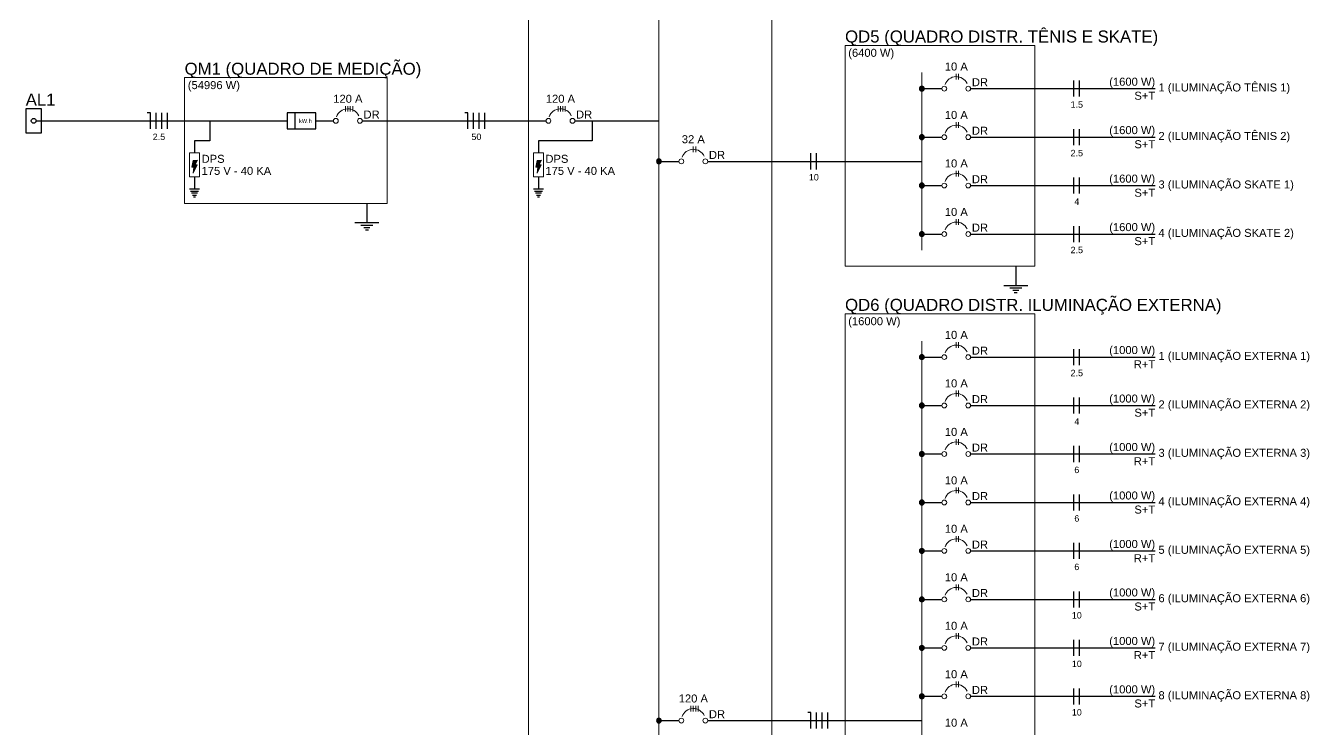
# Model space of a CAD drawing. Header units: millimetres. Extents: x -395 to 1008, y 9 to 692.
# Drawn here: x 101.21 to 118.19, y 76.79 to 86.09 of the extents above; entities that cross this region are included whole.
import ezdxf

# ---------------------------------------------------------------- set-up
doc = ezdxf.new("R2010")
doc.units = ezdxf.units.MM
doc.header["$LTSCALE"] = 0.1
doc.header["$MEASUREMENT"] = 0
for name, color, linetype, lineweight in [('.10', 200, 'Continuous', 5), ('.30', 50, 'Continuous', 5), ('.40 Interno parede', 27, 'Continuous', 5)]:
    doc.layers.add(name, color=color, linetype=linetype, lineweight=lineweight)
for name, color, linetype in [('DI-Linhas_do_diagrama', 9, 'Continuous'), ('DI-Pontilhado', 7, 'Continuous'), ('DI-Textos_do_diagrama', 7, 'Continuous')]:
    doc.layers.add(name, color=color, linetype=linetype)
doc.styles.add('Arial', font='arial.ttf')

msp = doc.modelspace()

# ---------------------------------------------------------------- hatches: boundary and pattern name
at = {"layer": 'DI-Linhas_do_diagrama', "linetype": 'Continuous'}
for points in [[(113.097, 85.262), (113.097, 85.265), (113.096, 85.268), (113.096, 85.27), (113.095, 85.273), (113.094, 85.275), (113.093, 85.278), (113.091, 85.28), (113.09, 85.282), (113.088, 85.285), (113.086, 85.286), (113.083, 85.288), (113.081, 85.29), (113.079, 85.291), (113.076, 85.292), (113.073, 85.293), (113.071, 85.293), (113.068, 85.294), (113.065, 85.294), (113.062, 85.294), (113.06, 85.293), (113.057, 85.293), (113.054, 85.292), (113.052, 85.291), (113.049, 85.29), (113.047, 85.288), (113.045, 85.286), (113.043, 85.285), (113.041, 85.282), (113.039, 85.28), (113.038, 85.278), (113.036, 85.275), (113.035, 85.273), (113.035, 85.27), (113.034, 85.268), (113.034, 85.265), (113.033, 85.262), (113.065, 85.262)], [(113.033, 85.262), (113.034, 85.259), (113.034, 85.257), (113.035, 85.254), (113.035, 85.251), (113.036, 85.249), (113.038, 85.246), (113.039, 85.244), (113.041, 85.242), (113.043, 85.24), (113.045, 85.238), (113.047, 85.236), (113.049, 85.235), (113.052, 85.233), (113.054, 85.232), (113.057, 85.231), (113.06, 85.231), (113.062, 85.23), (113.065, 85.23), (113.068, 85.23), (113.071, 85.231), (113.073, 85.231), (113.076, 85.232), (113.079, 85.233), (113.081, 85.235), (113.083, 85.236), (113.086, 85.238), (113.088, 85.24), (113.09, 85.242), (113.091, 85.244), (113.093, 85.246), (113.094, 85.249), (113.095, 85.251), (113.096, 85.254), (113.096, 85.257), (113.097, 85.259), (113.097, 85.262), (113.065, 85.262)], [(113.097, 84.621), (113.097, 84.624), (113.096, 84.627), (113.096, 84.63), (113.095, 84.632), (113.094, 84.635), (113.093, 84.637), (113.091, 84.64), (113.09, 84.642), (113.088, 84.644), (113.086, 84.646), (113.083, 84.647), (113.081, 84.649), (113.079, 84.65), (113.076, 84.651), (113.073, 84.652), (113.071, 84.653), (113.068, 84.653), (113.065, 84.653), (113.062, 84.653), (113.06, 84.653), (113.057, 84.652), (113.054, 84.651), (113.052, 84.65), (113.049, 84.649), (113.047, 84.647), (113.045, 84.646), (113.043, 84.644), (113.041, 84.642), (113.039, 84.64), (113.038, 84.637), (113.036, 84.635), (113.035, 84.632), (113.035, 84.63), (113.034, 84.627), (113.034, 84.624), (113.033, 84.621), (113.065, 84.621)], [(113.033, 84.621), (113.034, 84.619), (113.034, 84.616), (113.035, 84.613), (113.035, 84.61), (113.036, 84.608), (113.038, 84.605), (113.039, 84.603), (113.041, 84.601), (113.043, 84.599), (113.045, 84.597), (113.047, 84.595), (113.049, 84.594), (113.052, 84.593), (113.054, 84.592), (113.057, 84.591), (113.06, 84.59), (113.062, 84.59), (113.065, 84.59), (113.068, 84.59), (113.071, 84.59), (113.073, 84.591), (113.076, 84.592), (113.079, 84.593), (113.081, 84.594), (113.083, 84.595), (113.086, 84.597), (113.088, 84.599), (113.09, 84.601), (113.091, 84.603), (113.093, 84.605), (113.094, 84.608), (113.095, 84.61), (113.096, 84.613), (113.096, 84.616), (113.097, 84.619), (113.097, 84.621), (113.065, 84.621)], [(109.618, 84.301), (109.618, 84.304), (109.618, 84.307), (109.617, 84.309), (109.616, 84.312), (109.615, 84.314), (109.614, 84.317), (109.612, 84.319), (109.611, 84.321), (109.609, 84.323), (109.607, 84.325), (109.605, 84.327), (109.602, 84.329), (109.6, 84.33), (109.597, 84.331), (109.595, 84.332), (109.592, 84.332), (109.589, 84.333), (109.586, 84.333), (109.584, 84.333), (109.581, 84.332), (109.578, 84.332), (109.575, 84.331), (109.573, 84.33), (109.57, 84.329), (109.568, 84.327), (109.566, 84.325), (109.564, 84.323), (109.562, 84.321), (109.56, 84.319), (109.559, 84.317), (109.558, 84.314), (109.557, 84.312), (109.556, 84.309), (109.555, 84.307), (109.555, 84.304), (109.555, 84.301), (109.586, 84.301)], [(109.555, 84.301), (109.555, 84.298), (109.555, 84.295), (109.556, 84.293), (109.557, 84.29), (109.558, 84.288), (109.559, 84.285), (109.56, 84.283), (109.562, 84.281), (109.564, 84.279), (109.566, 84.277), (109.568, 84.275), (109.57, 84.273), (109.573, 84.272), (109.575, 84.271), (109.578, 84.27), (109.581, 84.27), (109.584, 84.269), (109.586, 84.269), (109.589, 84.269), (109.592, 84.27), (109.595, 84.27), (109.597, 84.271), (109.6, 84.272), (109.602, 84.273), (109.605, 84.275), (109.607, 84.277), (109.609, 84.279), (109.611, 84.281), (109.612, 84.283), (109.614, 84.285), (109.615, 84.288), (109.616, 84.29), (109.617, 84.293), (109.618, 84.295), (109.618, 84.298), (109.618, 84.301), (109.586, 84.301)], [(113.097, 83.981), (113.097, 83.983), (113.096, 83.986), (113.096, 83.989), (113.095, 83.992), (113.094, 83.994), (113.093, 83.997), (113.091, 83.999), (113.09, 84.001), (113.088, 84.003), (113.086, 84.005), (113.083, 84.007), (113.081, 84.008), (113.079, 84.009), (113.076, 84.011), (113.073, 84.011), (113.071, 84.012), (113.068, 84.012), (113.065, 84.012), (113.062, 84.012), (113.06, 84.012), (113.057, 84.011), (113.054, 84.011), (113.052, 84.009), (113.049, 84.008), (113.047, 84.007), (113.045, 84.005), (113.043, 84.003), (113.041, 84.001), (113.039, 83.999), (113.038, 83.997), (113.036, 83.994), (113.035, 83.992), (113.035, 83.989), (113.034, 83.986), (113.034, 83.983), (113.033, 83.981), (113.065, 83.981)], [(113.033, 83.981), (113.034, 83.978), (113.034, 83.975), (113.035, 83.972), (113.035, 83.97), (113.036, 83.967), (113.038, 83.965), (113.039, 83.962), (113.041, 83.96), (113.043, 83.958), (113.045, 83.956), (113.047, 83.955), (113.049, 83.953), (113.052, 83.952), (113.054, 83.951), (113.057, 83.95), (113.06, 83.949), (113.062, 83.949), (113.065, 83.949), (113.068, 83.949), (113.071, 83.949), (113.073, 83.95), (113.076, 83.951), (113.079, 83.952), (113.081, 83.953), (113.083, 83.955), (113.086, 83.956), (113.088, 83.958), (113.09, 83.96), (113.091, 83.962), (113.093, 83.965), (113.094, 83.967), (113.095, 83.97), (113.096, 83.972), (113.096, 83.975), (113.097, 83.978), (113.097, 83.981), (113.065, 83.981)], [(113.097, 83.34), (113.097, 83.343), (113.096, 83.345), (113.096, 83.348), (113.095, 83.351), (113.094, 83.353), (113.093, 83.356), (113.091, 83.358), (113.09, 83.36), (113.088, 83.362), (113.086, 83.364), (113.083, 83.366), (113.081, 83.367), (113.079, 83.369), (113.076, 83.37), (113.073, 83.371), (113.071, 83.371), (113.068, 83.372), (113.065, 83.372), (113.062, 83.372), (113.06, 83.371), (113.057, 83.371), (113.054, 83.37), (113.052, 83.369), (113.049, 83.367), (113.047, 83.366), (113.045, 83.364), (113.043, 83.362), (113.041, 83.36), (113.039, 83.358), (113.038, 83.356), (113.036, 83.353), (113.035, 83.351), (113.035, 83.348), (113.034, 83.345), (113.034, 83.343), (113.033, 83.34), (113.065, 83.34)], [(113.033, 83.34), (113.034, 83.337), (113.034, 83.334), (113.035, 83.332), (113.035, 83.329), (113.036, 83.327), (113.038, 83.324), (113.039, 83.322), (113.041, 83.32), (113.043, 83.318), (113.045, 83.316), (113.047, 83.314), (113.049, 83.312), (113.052, 83.311), (113.054, 83.31), (113.057, 83.309), (113.06, 83.309), (113.062, 83.308), (113.065, 83.308), (113.068, 83.308), (113.071, 83.309), (113.073, 83.309), (113.076, 83.31), (113.079, 83.311), (113.081, 83.312), (113.083, 83.314), (113.086, 83.316), (113.088, 83.318), (113.09, 83.32), (113.091, 83.322), (113.093, 83.324), (113.094, 83.327), (113.095, 83.329), (113.096, 83.332), (113.096, 83.334), (113.097, 83.337), (113.097, 83.34), (113.065, 83.34)], [(113.097, 81.714), (113.097, 81.717), (113.096, 81.72), (113.096, 81.723), (113.095, 81.725), (113.094, 81.728), (113.093, 81.73), (113.091, 81.733), (113.09, 81.735), (113.088, 81.737), (113.086, 81.739), (113.083, 81.74), (113.081, 81.742), (113.079, 81.743), (113.076, 81.744), (113.073, 81.745), (113.071, 81.746), (113.068, 81.746), (113.065, 81.746), (113.062, 81.746), (113.06, 81.746), (113.057, 81.745), (113.054, 81.744), (113.052, 81.743), (113.049, 81.742), (113.047, 81.74), (113.045, 81.739), (113.043, 81.737), (113.041, 81.735), (113.039, 81.733), (113.038, 81.73), (113.036, 81.728), (113.035, 81.725), (113.035, 81.723), (113.034, 81.72), (113.034, 81.717), (113.033, 81.714), (113.065, 81.714)], [(113.033, 81.714), (113.034, 81.712), (113.034, 81.709), (113.035, 81.706), (113.035, 81.704), (113.036, 81.701), (113.038, 81.699), (113.039, 81.696), (113.041, 81.694), (113.043, 81.692), (113.045, 81.69), (113.047, 81.688), (113.049, 81.687), (113.052, 81.686), (113.054, 81.685), (113.057, 81.684), (113.06, 81.683), (113.062, 81.683), (113.065, 81.683), (113.068, 81.683), (113.071, 81.683), (113.073, 81.684), (113.076, 81.685), (113.079, 81.686), (113.081, 81.687), (113.083, 81.688), (113.086, 81.69), (113.088, 81.692), (113.09, 81.694), (113.091, 81.696), (113.093, 81.699), (113.094, 81.701), (113.095, 81.704), (113.096, 81.706), (113.096, 81.709), (113.097, 81.712), (113.097, 81.714), (113.065, 81.714)], [(113.097, 81.074), (113.097, 81.076), (113.096, 81.079), (113.096, 81.082), (113.095, 81.085), (113.094, 81.087), (113.093, 81.09), (113.091, 81.092), (113.09, 81.094), (113.088, 81.096), (113.086, 81.098), (113.083, 81.1), (113.081, 81.101), (113.079, 81.103), (113.076, 81.104), (113.073, 81.104), (113.071, 81.105), (113.068, 81.105), (113.065, 81.105), (113.062, 81.105), (113.06, 81.105), (113.057, 81.104), (113.054, 81.104), (113.052, 81.103), (113.049, 81.101), (113.047, 81.1), (113.045, 81.098), (113.043, 81.096), (113.041, 81.094), (113.039, 81.092), (113.038, 81.09), (113.036, 81.087), (113.035, 81.085), (113.035, 81.082), (113.034, 81.079), (113.034, 81.076), (113.033, 81.074), (113.065, 81.074)], [(113.033, 81.074), (113.034, 81.071), (113.034, 81.068), (113.035, 81.065), (113.035, 81.063), (113.036, 81.06), (113.038, 81.058), (113.039, 81.055), (113.041, 81.053), (113.043, 81.051), (113.045, 81.049), (113.047, 81.048), (113.049, 81.046), (113.052, 81.045), (113.054, 81.044), (113.057, 81.043), (113.06, 81.042), (113.062, 81.042), (113.065, 81.042), (113.068, 81.042), (113.071, 81.042), (113.073, 81.043), (113.076, 81.044), (113.079, 81.045), (113.081, 81.046), (113.083, 81.048), (113.086, 81.049), (113.088, 81.051), (113.09, 81.053), (113.091, 81.055), (113.093, 81.058), (113.094, 81.06), (113.095, 81.063), (113.096, 81.065), (113.096, 81.068), (113.097, 81.071), (113.097, 81.074), (113.065, 81.074)], [(113.097, 80.433), (113.097, 80.436), (113.096, 80.439), (113.096, 80.441), (113.095, 80.444), (113.094, 80.446), (113.093, 80.449), (113.091, 80.451), (113.09, 80.453), (113.088, 80.455), (113.086, 80.457), (113.083, 80.459), (113.081, 80.461), (113.079, 80.462), (113.076, 80.463), (113.073, 80.464), (113.071, 80.464), (113.068, 80.465), (113.065, 80.465), (113.062, 80.465), (113.06, 80.464), (113.057, 80.464), (113.054, 80.463), (113.052, 80.462), (113.049, 80.461), (113.047, 80.459), (113.045, 80.457), (113.043, 80.455), (113.041, 80.453), (113.039, 80.451), (113.038, 80.449), (113.036, 80.446), (113.035, 80.444), (113.035, 80.441), (113.034, 80.439), (113.034, 80.436), (113.033, 80.433), (113.065, 80.433)], [(113.033, 80.433), (113.034, 80.43), (113.034, 80.427), (113.035, 80.425), (113.035, 80.422), (113.036, 80.42), (113.038, 80.417), (113.039, 80.415), (113.041, 80.413), (113.043, 80.411), (113.045, 80.409), (113.047, 80.407), (113.049, 80.405), (113.052, 80.404), (113.054, 80.403), (113.057, 80.402), (113.06, 80.402), (113.062, 80.401), (113.065, 80.401), (113.068, 80.401), (113.071, 80.402), (113.073, 80.402), (113.076, 80.403), (113.079, 80.404), (113.081, 80.405), (113.083, 80.407), (113.086, 80.409), (113.088, 80.411), (113.09, 80.413), (113.091, 80.415), (113.093, 80.417), (113.094, 80.42), (113.095, 80.422), (113.096, 80.425), (113.096, 80.427), (113.097, 80.43), (113.097, 80.433), (113.065, 80.433)], [(113.097, 79.792), (113.097, 79.795), (113.096, 79.798), (113.096, 79.801), (113.095, 79.803), (113.094, 79.806), (113.093, 79.808), (113.091, 79.811), (113.09, 79.813), (113.088, 79.815), (113.086, 79.817), (113.083, 79.818), (113.081, 79.82), (113.079, 79.821), (113.076, 79.822), (113.073, 79.823), (113.071, 79.824), (113.068, 79.824), (113.065, 79.824), (113.062, 79.824), (113.06, 79.824), (113.057, 79.823), (113.054, 79.822), (113.052, 79.821), (113.049, 79.82), (113.047, 79.818), (113.045, 79.817), (113.043, 79.815), (113.041, 79.813), (113.039, 79.811), (113.038, 79.808), (113.036, 79.806), (113.035, 79.803), (113.035, 79.801), (113.034, 79.798), (113.034, 79.795), (113.033, 79.792), (113.065, 79.792)], [(113.033, 79.792), (113.034, 79.79), (113.034, 79.787), (113.035, 79.784), (113.035, 79.781), (113.036, 79.779), (113.038, 79.776), (113.039, 79.774), (113.041, 79.772), (113.043, 79.77), (113.045, 79.768), (113.047, 79.766), (113.049, 79.765), (113.052, 79.764), (113.054, 79.762), (113.057, 79.762), (113.06, 79.761), (113.062, 79.761), (113.065, 79.761), (113.068, 79.761), (113.071, 79.761), (113.073, 79.762), (113.076, 79.762), (113.079, 79.764), (113.081, 79.765), (113.083, 79.766), (113.086, 79.768), (113.088, 79.77), (113.09, 79.772), (113.091, 79.774), (113.093, 79.776), (113.094, 79.779), (113.095, 79.781), (113.096, 79.784), (113.096, 79.787), (113.097, 79.79), (113.097, 79.792), (113.065, 79.792)], [(113.097, 79.152), (113.097, 79.154), (113.096, 79.157), (113.096, 79.16), (113.095, 79.162), (113.094, 79.165), (113.093, 79.168), (113.091, 79.17), (113.09, 79.172), (113.088, 79.174), (113.086, 79.176), (113.083, 79.178), (113.081, 79.179), (113.079, 79.18), (113.076, 79.181), (113.073, 79.182), (113.071, 79.183), (113.068, 79.183), (113.065, 79.183), (113.062, 79.183), (113.06, 79.183), (113.057, 79.182), (113.054, 79.181), (113.052, 79.18), (113.049, 79.179), (113.047, 79.178), (113.045, 79.176), (113.043, 79.174), (113.041, 79.172), (113.039, 79.17), (113.038, 79.168), (113.036, 79.165), (113.035, 79.162), (113.035, 79.16), (113.034, 79.157), (113.034, 79.154), (113.033, 79.152), (113.065, 79.152)], [(113.033, 79.152), (113.034, 79.149), (113.034, 79.146), (113.035, 79.143), (113.035, 79.141), (113.036, 79.138), (113.038, 79.136), (113.039, 79.133), (113.041, 79.131), (113.043, 79.129), (113.045, 79.127), (113.047, 79.126), (113.049, 79.124), (113.052, 79.123), (113.054, 79.122), (113.057, 79.121), (113.06, 79.12), (113.062, 79.12), (113.065, 79.12), (113.068, 79.12), (113.071, 79.12), (113.073, 79.121), (113.076, 79.122), (113.079, 79.123), (113.081, 79.124), (113.083, 79.126), (113.086, 79.127), (113.088, 79.129), (113.09, 79.131), (113.091, 79.133), (113.093, 79.136), (113.094, 79.138), (113.095, 79.141), (113.096, 79.143), (113.096, 79.146), (113.097, 79.149), (113.097, 79.152), (113.065, 79.152)], [(113.097, 78.511), (113.097, 78.514), (113.096, 78.516), (113.096, 78.519), (113.095, 78.522), (113.094, 78.524), (113.093, 78.527), (113.091, 78.529), (113.09, 78.531), (113.088, 78.533), (113.086, 78.535), (113.083, 78.537), (113.081, 78.538), (113.079, 78.54), (113.076, 78.541), (113.073, 78.542), (113.071, 78.542), (113.068, 78.543), (113.065, 78.543), (113.062, 78.543), (113.06, 78.542), (113.057, 78.542), (113.054, 78.541), (113.052, 78.54), (113.049, 78.538), (113.047, 78.537), (113.045, 78.535), (113.043, 78.533), (113.041, 78.531), (113.039, 78.529), (113.038, 78.527), (113.036, 78.524), (113.035, 78.522), (113.035, 78.519), (113.034, 78.516), (113.034, 78.514), (113.033, 78.511), (113.065, 78.511)], [(113.033, 78.511), (113.034, 78.508), (113.034, 78.505), (113.035, 78.503), (113.035, 78.5), (113.036, 78.498), (113.038, 78.495), (113.039, 78.493), (113.041, 78.491), (113.043, 78.488), (113.045, 78.487), (113.047, 78.485), (113.049, 78.483), (113.052, 78.482), (113.054, 78.481), (113.057, 78.48), (113.06, 78.48), (113.062, 78.479), (113.065, 78.479), (113.068, 78.479), (113.071, 78.48), (113.073, 78.48), (113.076, 78.481), (113.079, 78.482), (113.081, 78.483), (113.083, 78.485), (113.086, 78.487), (113.088, 78.488), (113.09, 78.491), (113.091, 78.493), (113.093, 78.495), (113.094, 78.498), (113.095, 78.5), (113.096, 78.503), (113.096, 78.505), (113.097, 78.508), (113.097, 78.511), (113.065, 78.511)], [(113.097, 77.87), (113.097, 77.873), (113.096, 77.876), (113.096, 77.878), (113.095, 77.881), (113.094, 77.884), (113.093, 77.886), (113.091, 77.888), (113.09, 77.891), (113.088, 77.893), (113.086, 77.895), (113.083, 77.896), (113.081, 77.898), (113.079, 77.899), (113.076, 77.9), (113.073, 77.901), (113.071, 77.902), (113.068, 77.902), (113.065, 77.902), (113.062, 77.902), (113.06, 77.902), (113.057, 77.901), (113.054, 77.9), (113.052, 77.899), (113.049, 77.898), (113.047, 77.896), (113.045, 77.895), (113.043, 77.893), (113.041, 77.891), (113.039, 77.888), (113.038, 77.886), (113.036, 77.884), (113.035, 77.881), (113.035, 77.878), (113.034, 77.876), (113.034, 77.873), (113.033, 77.87), (113.065, 77.87)], [(113.033, 77.87), (113.034, 77.867), (113.034, 77.865), (113.035, 77.862), (113.035, 77.859), (113.036, 77.857), (113.038, 77.854), (113.039, 77.852), (113.041, 77.85), (113.043, 77.848), (113.045, 77.846), (113.047, 77.844), (113.049, 77.843), (113.052, 77.841), (113.054, 77.84), (113.057, 77.84), (113.06, 77.839), (113.062, 77.839), (113.065, 77.838), (113.068, 77.839), (113.071, 77.839), (113.073, 77.84), (113.076, 77.84), (113.079, 77.841), (113.081, 77.843), (113.083, 77.844), (113.086, 77.846), (113.088, 77.848), (113.09, 77.85), (113.091, 77.852), (113.093, 77.854), (113.094, 77.857), (113.095, 77.859), (113.096, 77.862), (113.096, 77.865), (113.097, 77.867), (113.097, 77.87), (113.065, 77.87)], [(113.097, 77.23), (113.097, 77.232), (113.096, 77.235), (113.096, 77.238), (113.095, 77.24), (113.094, 77.243), (113.093, 77.245), (113.091, 77.248), (113.09, 77.25), (113.088, 77.252), (113.086, 77.254), (113.083, 77.256), (113.081, 77.257), (113.079, 77.258), (113.076, 77.259), (113.073, 77.26), (113.071, 77.261), (113.068, 77.261), (113.065, 77.261), (113.062, 77.261), (113.06, 77.261), (113.057, 77.26), (113.054, 77.259), (113.052, 77.258), (113.049, 77.257), (113.047, 77.256), (113.045, 77.254), (113.043, 77.252), (113.041, 77.25), (113.039, 77.248), (113.038, 77.245), (113.036, 77.243), (113.035, 77.24), (113.035, 77.238), (113.034, 77.235), (113.034, 77.232), (113.033, 77.23), (113.065, 77.23)], [(113.033, 77.23), (113.034, 77.227), (113.034, 77.224), (113.035, 77.221), (113.035, 77.219), (113.036, 77.216), (113.038, 77.214), (113.039, 77.211), (113.041, 77.209), (113.043, 77.207), (113.045, 77.205), (113.047, 77.204), (113.049, 77.202), (113.052, 77.201), (113.054, 77.2), (113.057, 77.199), (113.06, 77.198), (113.062, 77.198), (113.065, 77.198), (113.068, 77.198), (113.071, 77.198), (113.073, 77.199), (113.076, 77.2), (113.079, 77.201), (113.081, 77.202), (113.083, 77.204), (113.086, 77.205), (113.088, 77.207), (113.09, 77.209), (113.091, 77.211), (113.093, 77.214), (113.094, 77.216), (113.095, 77.219), (113.096, 77.221), (113.096, 77.224), (113.097, 77.227), (113.097, 77.23), (113.065, 77.23)], [(109.618, 76.909), (109.618, 76.912), (109.618, 76.915), (109.617, 76.917), (109.616, 76.92), (109.615, 76.923), (109.614, 76.925), (109.612, 76.927), (109.611, 76.93), (109.609, 76.932), (109.607, 76.934), (109.605, 76.935), (109.602, 76.937), (109.6, 76.938), (109.597, 76.939), (109.595, 76.94), (109.592, 76.94), (109.589, 76.941), (109.586, 76.941), (109.584, 76.941), (109.581, 76.94), (109.578, 76.94), (109.575, 76.939), (109.573, 76.938), (109.57, 76.937), (109.568, 76.935), (109.566, 76.934), (109.564, 76.932), (109.562, 76.93), (109.56, 76.927), (109.559, 76.925), (109.558, 76.923), (109.557, 76.92), (109.556, 76.917), (109.555, 76.915), (109.555, 76.912), (109.555, 76.909), (109.586, 76.909)], [(109.555, 76.909), (109.555, 76.906), (109.555, 76.904), (109.556, 76.901), (109.557, 76.898), (109.558, 76.896), (109.559, 76.893), (109.56, 76.891), (109.562, 76.889), (109.564, 76.887), (109.566, 76.885), (109.568, 76.883), (109.57, 76.882), (109.573, 76.88), (109.575, 76.879), (109.578, 76.879), (109.581, 76.878), (109.584, 76.878), (109.586, 76.877), (109.589, 76.878), (109.592, 76.878), (109.595, 76.879), (109.597, 76.879), (109.6, 76.88), (109.602, 76.882), (109.605, 76.883), (109.607, 76.885), (109.609, 76.887), (109.611, 76.889), (109.612, 76.891), (109.614, 76.893), (109.615, 76.896), (109.616, 76.898), (109.617, 76.901), (109.618, 76.904), (109.618, 76.906), (109.618, 76.909), (109.586, 76.909)]]:
    msp.add_hatch(color=256, dxfattribs=at).paths.add_polyline_path(points)
at = {"layer": 'DI-Pontilhado', "true_color": 0xf8d731}
h = msp.add_hatch(color=40, dxfattribs=at)
h.dxf.hatch_style = 1
h.paths.add_polyline_path([(103.427, 84.311), (103.484, 84.315), (103.452, 84.254), (103.48, 84.254), (103.427, 84.146), (103.436, 84.226), (103.409, 84.223)])
h = msp.add_hatch(color=40, dxfattribs=at)
h.dxf.hatch_style = 1
h.paths.add_polyline_path([(107.975, 84.311), (108.032, 84.315), (108.001, 84.254), (108.028, 84.254), (107.975, 84.146), (107.984, 84.226), (107.958, 84.223)])

# ---------------------------------------------------------------- linework, layer by layer
at = {"layer": '.10', "color": 200, "lineweight": 9}
for p, q in [((107.86, 99.702), (107.86, 68.773)), ((111.08, 68.773), (111.08, 99.702)), ((109.586, 99.341), (109.586, 68.985)), ((114.558, 85.834), (112.049, 85.834)), ((112.049, 85.834), (112.049, 82.916)), ((114.558, 82.916), (114.558, 85.834)), ((113.065, 85.474), (113.065, 83.128)), ((113.521, 85.384), (113.521, 85.458)), ((113.552, 85.384), (113.552, 85.458)), ((105.991, 85.408), (103.312, 85.408)), ((103.312, 85.408), (103.312, 83.745)), ((105.991, 83.745), (105.991, 85.408)), ((105.44, 84.958), (105.44, 85.032)), ((105.472, 84.958), (105.472, 85.032)), ((105.504, 84.958), (105.504, 85.032)), ((105.536, 84.958), (105.536, 85.032)), ((108.252, 84.958), (108.252, 85.032)), ((108.284, 84.958), (108.284, 85.032)), ((108.316, 84.958), (108.316, 85.032)), ((108.347, 84.958), (108.347, 85.032)), ((113.521, 84.743), (113.521, 84.817)), ((113.552, 84.743), (113.552, 84.817)), ((103.378, 84.412), (103.51, 84.412)), ((103.378, 84.412), (103.378, 84.095)), ((103.51, 84.412), (103.51, 84.095)), ((107.926, 84.412), (108.059, 84.412)), ((107.926, 84.412), (107.926, 84.095)), ((108.059, 84.412), (108.059, 84.095)), ((110.042, 84.423), (110.042, 84.497)), ((110.073, 84.423), (110.073, 84.497)), ((103.378, 84.095), (103.51, 84.095)), ((107.926, 84.095), (108.059, 84.095)), ((113.521, 84.102), (113.521, 84.177)), ((113.552, 84.102), (113.552, 84.177)), ((103.312, 83.745), (105.991, 83.745)), ((113.521, 83.462), (113.521, 83.536)), ((113.552, 83.462), (113.552, 83.536)), ((112.049, 82.916), (114.558, 82.916)), ((114.558, 82.286), (112.049, 82.286)), ((112.049, 82.286), (112.049, 71.68)), ((114.558, 71.68), (114.558, 82.286)), ((113.065, 81.926), (113.065, 71.892)), ((113.521, 81.836), (113.521, 81.91)), ((113.552, 81.836), (113.552, 81.91)), ((113.521, 81.195), (113.521, 81.27)), ((113.552, 81.195), (113.552, 81.27)), ((113.521, 80.555), (113.521, 80.629)), ((113.552, 80.555), (113.552, 80.629)), ((113.521, 79.914), (113.521, 79.988)), ((113.552, 79.914), (113.552, 79.988)), ((113.521, 79.273), (113.521, 79.348)), ((113.552, 79.273), (113.552, 79.348)), ((113.521, 78.633), (113.521, 78.707)), ((113.552, 78.633), (113.552, 78.707)), ((113.521, 77.992), (113.521, 78.066)), ((113.552, 77.992), (113.552, 78.066)), ((113.521, 77.351), (113.521, 77.425)), ((113.552, 77.351), (113.552, 77.425)), ((110.01, 77.031), (110.01, 77.105)), ((110.042, 77.031), (110.042, 77.105)), ((110.073, 77.031), (110.073, 77.105)), ((110.105, 77.031), (110.105, 77.105))]:
    msp.add_line(p, q, dxfattribs=at)
at = {"layer": '.10', "color": 40, "lineweight": 9, "true_color": 0xf8d731}
for points in [[(103.427, 84.311), (103.484, 84.315), (103.452, 84.254), (103.48, 84.254), (103.427, 84.146), (103.436, 84.226), (103.409, 84.223)], [(107.975, 84.311), (108.032, 84.315), (108.001, 84.254), (108.028, 84.254), (107.975, 84.146), (107.984, 84.226), (107.958, 84.223)]]:
    msp.add_lwpolyline(points, close=True, dxfattribs=at)
at = {"layer": '.10', "color": 200, "lineweight": 9}
for centre in [(113.362, 85.262), (113.679, 85.262), (105.313, 84.836), (105.631, 84.836), (108.125, 84.836), (108.443, 84.836), (113.362, 84.621), (113.679, 84.621), (109.883, 84.301), (110.201, 84.301), (113.362, 83.981), (113.679, 83.981), (113.362, 83.34), (113.679, 83.34), (113.362, 81.714), (113.679, 81.714), (113.362, 81.074), (113.679, 81.074), (113.362, 80.433), (113.679, 80.433), (113.362, 79.792), (113.679, 79.792), (113.362, 79.152), (113.679, 79.152), (113.362, 78.511), (113.679, 78.511), (113.362, 77.87), (113.679, 77.87), (113.362, 77.23), (113.679, 77.23), (109.883, 76.909), (110.201, 76.909)]:
    msp.add_circle(centre, 0.0318, dxfattribs=at)
for centre in [(113.521, 85.262), (105.472, 84.836), (108.284, 84.836), (113.521, 84.621), (110.042, 84.301), (113.521, 83.981), (113.521, 83.34), (113.521, 81.714), (113.521, 81.074), (113.521, 80.433), (113.521, 79.792), (113.521, 79.152), (113.521, 78.511), (113.521, 77.87), (113.521, 77.23), (110.042, 76.909)]:
    msp.add_arc(centre, 0.159, 25, 160, dxfattribs=at)
at = {"layer": '.30', "color": 50, "lineweight": 30}
for p, q in [((115.077, 85.156), (115.077, 85.368)), ((115.151, 85.156), (115.151, 85.368)), ((102.862, 84.942), (102.819, 84.942)), ((102.862, 84.73), (102.862, 84.942)), ((102.936, 84.73), (102.936, 84.942)), ((103.01, 84.73), (103.01, 84.942)), ((103.084, 84.73), (103.084, 84.942)), ((107.061, 84.942), (107.018, 84.942)), ((107.061, 84.73), (107.061, 84.942)), ((107.135, 84.73), (107.135, 84.942)), ((107.209, 84.73), (107.209, 84.942)), ((107.283, 84.73), (107.283, 84.942)), ((115.077, 84.515), (115.077, 84.727)), ((115.151, 84.515), (115.151, 84.727)), ((111.598, 84.195), (111.598, 84.407)), ((111.673, 84.195), (111.673, 84.407)), ((115.077, 83.875), (115.077, 84.087)), ((115.151, 83.875), (115.151, 84.087)), ((115.077, 83.234), (115.077, 83.446)), ((115.151, 83.234), (115.151, 83.446)), ((115.077, 81.608), (115.077, 81.82)), ((115.151, 81.608), (115.151, 81.82)), ((115.077, 80.968), (115.077, 81.18)), ((115.151, 80.968), (115.151, 81.18)), ((115.077, 80.327), (115.077, 80.539)), ((115.151, 80.327), (115.151, 80.539)), ((115.077, 79.686), (115.077, 79.898)), ((115.151, 79.686), (115.151, 79.898)), ((115.077, 79.046), (115.077, 79.258)), ((115.151, 79.046), (115.151, 79.258)), ((115.077, 78.405), (115.077, 78.617)), ((115.151, 78.405), (115.151, 78.617)), ((115.077, 77.764), (115.077, 77.976)), ((115.151, 77.764), (115.151, 77.976)), ((115.077, 77.124), (115.077, 77.335)), ((115.151, 77.124), (115.151, 77.335)), ((111.598, 77.015), (111.556, 77.015)), ((111.598, 76.803), (111.598, 77.015)), ((111.673, 76.803), (111.673, 77.015)), ((111.747, 76.803), (111.747, 77.015)), ((111.821, 76.803), (111.821, 77.015))]:
    msp.add_line(p, q, dxfattribs=at)
at = {"layer": 'DI-Linhas_do_diagrama', "linetype": 'Continuous'}
for p, q in [((113.097, 85.262), (113.33, 85.262)), ((113.711, 85.262), (116.152, 85.262)), ((101.421, 84.995), (101.21, 84.995)), ((101.21, 84.995), (101.21, 84.677)), ((101.421, 84.677), (101.421, 84.995)), ((105.049, 84.942), (104.667, 84.942)), ((104.667, 84.942), (104.667, 84.73)), ((104.773, 84.73), (104.773, 84.942)), ((105.049, 84.73), (105.049, 84.942)), ((101.347, 84.836), (101.421, 84.836)), ((101.421, 84.836), (101.464, 84.836)), ((101.464, 84.836), (101.527, 84.836)), ((101.496, 84.836), (104.403, 84.836)), ((103.645, 84.836), (103.645, 84.571)), ((104.371, 84.836), (104.434, 84.836)), ((104.434, 84.836), (104.667, 84.836)), ((105.049, 84.836), (105.282, 84.836)), ((105.663, 84.836), (108.093, 84.836)), ((108.474, 84.836), (108.834, 84.836)), ((108.702, 84.836), (108.702, 84.571)), ((108.834, 84.836), (109.586, 84.836)), ((101.21, 84.677), (101.421, 84.677)), ((103.645, 84.571), (103.444, 84.571)), ((103.444, 84.571), (103.444, 84.412)), ((104.667, 84.73), (105.049, 84.73)), ((108.702, 84.571), (107.993, 84.571)), ((107.993, 84.571), (107.993, 84.412)), ((113.097, 84.621), (113.33, 84.621)), ((113.711, 84.621), (116.152, 84.621)), ((109.618, 84.301), (109.851, 84.301)), ((110.232, 84.301), (113.065, 84.301)), ((103.444, 84.095), (103.444, 83.936)), ((107.993, 84.095), (107.993, 83.936)), ((103.378, 83.936), (103.51, 83.936)), ((103.391, 83.909), (103.497, 83.909)), ((107.926, 83.936), (108.059, 83.936)), ((107.94, 83.909), (108.046, 83.909)), ((113.097, 83.981), (113.33, 83.981)), ((113.711, 83.981), (116.152, 83.981)), ((103.404, 83.883), (103.484, 83.883)), ((103.418, 83.856), (103.471, 83.856)), ((103.431, 83.83), (103.457, 83.83)), ((107.953, 83.883), (108.032, 83.883)), ((107.966, 83.856), (108.019, 83.856)), ((107.979, 83.83), (108.006, 83.83)), ((113.097, 83.34), (113.33, 83.34)), ((113.711, 83.34), (116.152, 83.34)), ((113.097, 81.714), (113.33, 81.714)), ((113.711, 81.714), (116.152, 81.714)), ((113.097, 81.074), (113.33, 81.074)), ((113.711, 81.074), (116.152, 81.074)), ((113.097, 80.433), (113.33, 80.433)), ((113.711, 80.433), (116.152, 80.433)), ((113.097, 79.792), (113.33, 79.792)), ((113.711, 79.792), (116.152, 79.792)), ((113.097, 79.152), (113.33, 79.152)), ((113.711, 79.152), (116.152, 79.152)), ((113.097, 78.511), (113.33, 78.511)), ((113.711, 78.511), (116.152, 78.511)), ((113.097, 77.87), (113.33, 77.87)), ((113.711, 77.87), (116.152, 77.87)), ((113.097, 77.23), (113.33, 77.23)), ((113.711, 77.23), (116.152, 77.23)), ((109.618, 76.909), (109.851, 76.909)), ((110.232, 76.909), (113.065, 76.909))]:
    msp.add_line(p, q, dxfattribs=at)
at = {"layer": 'DI-Linhas_do_diagrama'}
for points in [[(113.033, 85.262, 1), (113.097, 85.262), (113.097, 85.262, 1), (113.033, 85.262)], [(113.033, 84.621, 1), (113.097, 84.621), (113.097, 84.621, 1), (113.033, 84.621)], [(109.555, 84.301, 1), (109.618, 84.301), (109.618, 84.301, 1), (109.555, 84.301)], [(113.033, 83.981, 1), (113.097, 83.981), (113.097, 83.981, 1), (113.033, 83.981)], [(113.033, 83.34, 1), (113.097, 83.34), (113.097, 83.34, 1), (113.033, 83.34)], [(113.033, 81.714, 1), (113.097, 81.714), (113.097, 81.714, 1), (113.033, 81.714)], [(113.033, 81.074, 1), (113.097, 81.074), (113.097, 81.074, 1), (113.033, 81.074)], [(113.033, 80.433, 1), (113.097, 80.433), (113.097, 80.433, 1), (113.033, 80.433)], [(113.033, 79.792, 1), (113.097, 79.792), (113.097, 79.792, 1), (113.033, 79.792)], [(113.033, 79.152, 1), (113.097, 79.152), (113.097, 79.152, 1), (113.033, 79.152)], [(113.033, 78.511, 1), (113.097, 78.511), (113.097, 78.511, 1), (113.033, 78.511)], [(113.033, 77.87, 1), (113.097, 77.87), (113.097, 77.87, 1), (113.033, 77.87)], [(113.033, 77.23, 1), (113.097, 77.23), (113.097, 77.23, 1), (113.033, 77.23)], [(109.555, 76.909, 1), (109.618, 76.909), (109.618, 76.909, 1), (109.555, 76.909)]]:
    msp.add_lwpolyline(points, format="xyb", dxfattribs=at)
at = {"layer": 'DI-Linhas_do_diagrama', "linetype": 'Continuous'}
msp.add_circle((101.316, 84.836), 0.0318, dxfattribs=at)
at = {"layer": 'DI-Textos_do_diagrama', "linetype": 'Continuous'}
for p, q in [((105.723, 83.745), (105.723, 83.491)), ((105.564, 83.491), (105.882, 83.491)), ((105.644, 83.459), (105.803, 83.459)), ((105.683, 83.427), (105.763, 83.427)), ((105.703, 83.396), (105.743, 83.396)), ((114.307, 82.916), (114.307, 82.662)), ((114.149, 82.662), (114.466, 82.662)), ((114.228, 82.63), (114.387, 82.63)), ((114.268, 82.599), (114.347, 82.599)), ((114.288, 82.567), (114.327, 82.567))]:
    msp.add_line(p, q, dxfattribs=at)

# ---------------------------------------------------------------- texts
at = {"layer": '.40 Interno parede', "color": 27, "line_spacing_factor": 0.9, "style": 'Arial'}
for s, insert, char_height, width, attachment_point in [('QD5 (QUADRO DISTR. TÊNIS E SKATE)', (112.049, 85.824), 0.15885, 8.21434, 7), ('(6400 W)', (112.091, 85.651), 0.1059, 1.19257, 7), ('QM1 (QUADRO DE MEDIÇÃO)', (103.312, 85.397), 0.15885, 6.2092, 7), ('10 A', (113.521, 85.5), 0.1059, 0.59657, 8), ('(54996 W)', (103.354, 85.224), 0.1059, 1.35385, 7), ('DR', (113.727, 85.294), 0.1059, 0.41886, 7), ('(1600 W)', (116.152, 85.269), 0.1059, 1.19257, 9), ('1 (ILUMINAÇÃO TÊNIS 1)', (116.195, 85.192), 0.1059, 3.41614, 7), ('AL1', (101.21, 85.037), 0.1588, 0.78289, 7), ('120 A', (105.472, 85.074), 0.1059, 0.75785, 8), ('120 A', (108.284, 85.074), 0.1059, 0.75785, 8), ('1.5', (115.115, 85.008), 0.0847, 0.31973, 8), ('S+T', (116.152, 85.114), 0.1059, 0.53993, 9), ('DR', (105.679, 84.867), 0.1059, 0.41886, 7), ('DR', (108.49, 84.867), 0.1059, 0.41886, 7), ('10 A', (113.521, 84.86), 0.1059, 0.59657, 8), ('kW.h', (104.826, 84.809), 0.0529, 0.34167, 7), ('DR', (113.727, 84.653), 0.1059, 0.41886, 7), ('(1600 W)', (116.152, 84.629), 0.1059, 1.19257, 9), ('2.5', (102.973, 84.582), 0.0847, 0.31973, 8), ('50', (107.172, 84.582), 0.0847, 0.25583, 8), ('32 A', (110.042, 84.539), 0.1059, 0.59657, 8), ('S+T', (116.152, 84.473), 0.1059, 0.53993, 9), ('2 (ILUMINAÇÃO TÊNIS 2)', (116.195, 84.551), 0.1059, 3.41614, 7), ('DR', (110.248, 84.333), 0.1059, 0.41886, 7), ('2.5', (115.115, 84.367), 0.0847, 0.31973, 8), ('175 V - 40 KA', (103.537, 84.121), 0.1059, 1.80556, 7), ('DPS', (103.537, 84.28), 0.1059, 0.59628, 7), ('175 V - 40 KA', (108.085, 84.121), 0.1059, 1.80556, 7), ('DPS', (108.085, 84.28), 0.1059, 0.59628, 7), ('10 A', (113.521, 84.219), 0.1059, 0.59657, 8), ('10', (111.636, 84.047), 0.0847, 0.25583, 8), ('DR', (113.727, 84.012), 0.1059, 0.41886, 7), ('(1600 W)', (116.152, 83.988), 0.1059, 1.19257, 9), ('3 (ILUMINAÇÃO SKATE 1)', (116.195, 83.91), 0.1059, 3.51299, 7), ('S+T', (116.152, 83.832), 0.1059, 0.53993, 9), ('4', (115.115, 83.726), 0.0847, 0.12792, 8), ('10 A', (113.521, 83.578), 0.1059, 0.59657, 8), ('DR', (113.727, 83.372), 0.1059, 0.41886, 7), ('(1600 W)', (116.152, 83.347), 0.1059, 1.19257, 9), ('4 (ILUMINAÇÃO SKATE 2)', (116.195, 83.27), 0.1059, 3.51299, 7), ('S+T', (116.152, 83.192), 0.1059, 0.53993, 9), ('2.5', (115.115, 83.086), 0.0847, 0.31973, 8), ('QD6 (QUADRO DISTR. ILUMINAÇÃO EXTERNA)', (112.049, 82.276), 0.15885, 9.87658, 7), ('(16000 W)', (112.091, 82.103), 0.1059, 1.35385, 7), ('10 A', (113.521, 81.953), 0.1059, 0.59657, 8), ('DR', (113.727, 81.746), 0.1059, 0.41886, 7), ('(1000 W)', (116.152, 81.722), 0.1059, 1.19257, 9), ('1 (ILUMINAÇÃO EXTERNA 1)', (116.195, 81.644), 0.1059, 3.93185, 7), ('2.5', (115.115, 81.46), 0.0847, 0.31973, 8), ('R+T', (116.152, 81.566), 0.1059, 0.55593, 9), ('10 A', (113.521, 81.312), 0.1059, 0.59657, 8), ('DR', (113.727, 81.105), 0.1059, 0.41886, 7), ('(1000 W)', (116.152, 81.081), 0.1059, 1.19257, 9), ('2 (ILUMINAÇÃO EXTERNA 2)', (116.195, 81.003), 0.1059, 3.93185, 7), ('S+T', (116.152, 80.925), 0.1059, 0.53993, 9), ('4', (115.115, 80.819), 0.0847, 0.12792, 8), ('10 A', (113.521, 80.671), 0.1059, 0.59657, 8), ('DR', (113.727, 80.465), 0.1059, 0.41886, 7), ('(1000 W)', (116.152, 80.44), 0.1059, 1.19257, 9), ('3 (ILUMINAÇÃO EXTERNA 3)', (116.195, 80.363), 0.1059, 3.93185, 7), ('R+T', (116.152, 80.285), 0.1059, 0.55593, 9), ('6', (115.115, 80.179), 0.0847, 0.12792, 8), ('10 A', (113.521, 80.03), 0.1059, 0.59657, 8), ('DR', (113.727, 79.824), 0.1059, 0.41886, 7), ('(1000 W)', (116.152, 79.8), 0.1059, 1.19257, 9), ('4 (ILUMINAÇÃO EXTERNA 4)', (116.195, 79.722), 0.1059, 3.93185, 7), ('S+T', (116.152, 79.644), 0.1059, 0.53993, 9), ('10 A', (113.521, 79.39), 0.1059, 0.59657, 8), ('6', (115.115, 79.538), 0.0847, 0.12792, 8), ('DR', (113.727, 79.183), 0.1059, 0.41886, 7), ('(1000 W)', (116.152, 79.159), 0.1059, 1.19257, 9), ('5 (ILUMINAÇÃO EXTERNA 5)', (116.195, 79.081), 0.1059, 3.93185, 7), ('6', (115.115, 78.897), 0.0847, 0.12792, 8), ('R+T', (116.152, 79.003), 0.1059, 0.55593, 9), ('10 A', (113.521, 78.749), 0.1059, 0.59657, 8), ('DR', (113.727, 78.543), 0.1059, 0.41886, 7), ('(1000 W)', (116.152, 78.518), 0.1059, 1.19257, 9), ('S+T', (116.152, 78.363), 0.1059, 0.53993, 9), ('6 (ILUMINAÇÃO EXTERNA 6)', (116.195, 78.441), 0.1059, 3.93185, 7), ('10', (115.115, 78.257), 0.0847, 0.25583, 8), ('10 A', (113.521, 78.108), 0.1059, 0.59657, 8), ('DR', (113.727, 77.902), 0.1059, 0.41886, 7), ('(1000 W)', (116.152, 77.877), 0.1059, 1.19257, 9), ('7 (ILUMINAÇÃO EXTERNA 7)', (116.195, 77.8), 0.1059, 3.93185, 7), ('R+T', (116.152, 77.722), 0.1059, 0.55593, 9), ('10', (115.115, 77.616), 0.0847, 0.25583, 8), ('10 A', (113.521, 77.468), 0.1059, 0.59657, 8), ('DR', (113.727, 77.261), 0.1059, 0.41886, 7), ('(1000 W)', (116.152, 77.237), 0.1059, 1.19257, 9), ('8 (ILUMINAÇÃO EXTERNA 8)', (116.195, 77.159), 0.1059, 3.93185, 7), ('120 A', (110.042, 77.147), 0.1059, 0.75785, 8), ('S+T', (116.152, 77.081), 0.1059, 0.53993, 9), ('DR', (110.248, 76.941), 0.1059, 0.41886, 7), ('10 A', (113.521, 76.827), 0.1059, 0.59657, 8), ('10', (115.115, 76.975), 0.0847, 0.25583, 8)]:
    msp.add_mtext(s, dxfattribs=dict(at, insert=insert, char_height=char_height, width=width, attachment_point=attachment_point))

doc.saveas('drawing.dxf')
